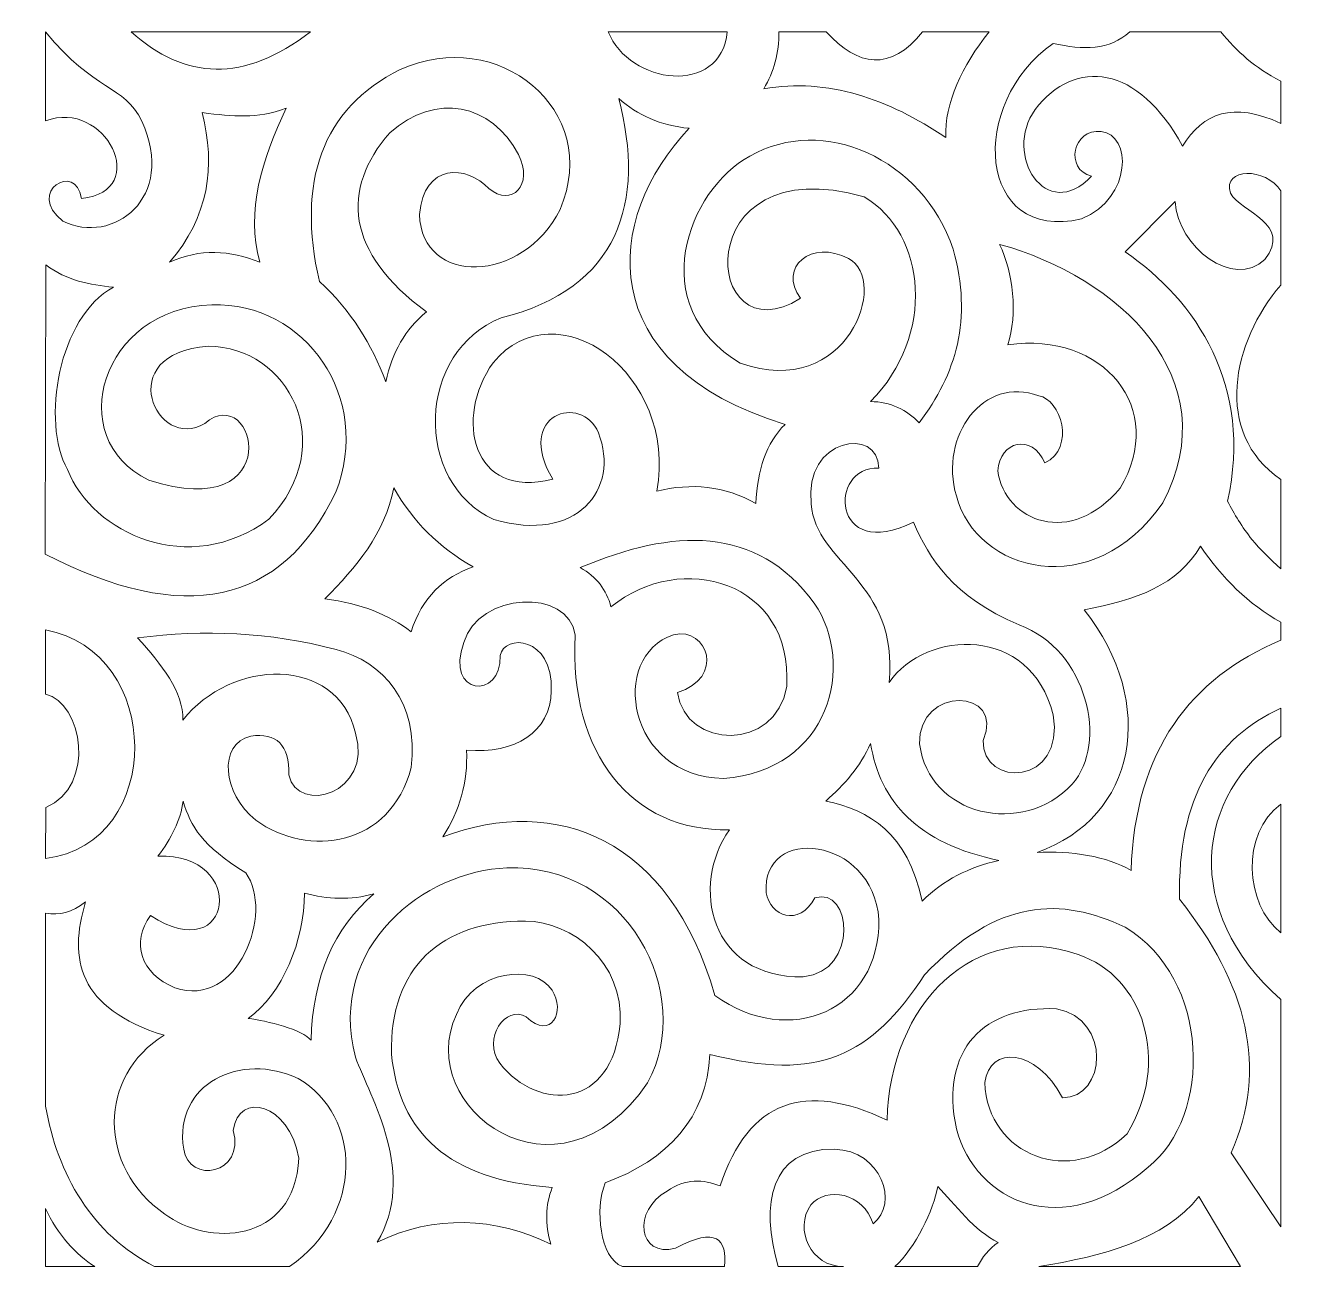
# Model space of a CAD drawing. Header units: centimetres. Extents: x -30.7 to 27.1, y -18.4 to 38.2.
import ezdxf

# ---------------------------------------------------------------- set-up
doc = ezdxf.new("R2010")
doc.units = ezdxf.units.CM
doc.header["$MEASUREMENT"] = 0
doc.layers.add('layer 1', color=7, linetype='Continuous')

msp = doc.modelspace()

# ---------------------------------------------------------------- linework, layer by layer
at = {"layer": 'layer 1', "color": 114, "lineweight": 9}
for points, knots in [([(-12.4304, 25.16854), (-13.40689, 24.35685), (-13.98006, 23.34701), (-14.2867, 21.97934), (-14.2867, 21.97934), (-14.91197, 23.67793), (-15.87109, 25.22831), (-17.31793, 26.56229), (-17.31793, 26.56229), (-18.34856, 31.09319), (-17.22661, 34.43761), (-13.62113, 36.23129), (-13.62113, 36.23129), (-9.18668, 38.24688), (-4.38052, 34.40263), (-6.3296, 29.84425), (-6.3296, 29.84425), (-8.03653, 26.42321), (-12.64133, 26.34694), (-12.74659, 29.61615), (-12.74659, 29.61615), (-12.5465, 31.97599), (-10.57898, 31.88311), (-9.58551, 30.79467), (-9.58551, 30.79467), (-8.53692, 29.94543), (-7.5255, 30.95866), (-8.22629, 32.35324), (-8.22629, 32.35324), (-9.47907, 34.68185), (-11.97879, 35.20344), (-14.10582, 33.34155), (-14.10582, 33.34155), (-16.35002, 30.75419), (-16.11831, 27.89276), (-12.4304, 25.16854)], [0, 0, 0, 0, 0.1, 0.1, 0.1, 0.1, 0.2, 0.2, 0.2, 0.2, 0.3, 0.3, 0.3, 0.3, 0.4, 0.4, 0.4, 0.4, 0.5, 0.5, 0.5, 0.5, 0.6, 0.6, 0.6, 0.6, 0.7, 0.7, 0.7, 0.7, 0.8, 0.8, 0.8, 0.8, 1, 1, 1, 1]), ([(-29.80948, 37.95328), (-29.80948, 37.95328), (-29.80948, 33.88864), (-29.80948, 33.88864), (-29.80948, 33.88864), (-27.10996, 34.92352), (-24.93288, 30.68015), (-28.17796, 30.3463), (-28.17796, 30.3463), (-28.40353, 32.04325), (-30.73641, 30.65769), (-29.02792, 29.31061), (-29.02792, 29.31061), (-26.74206, 28.19912), (-23.83053, 30.34373), (-25.41454, 33.87718), (-25.41454, 33.87718), (-26.25327, 35.55471), (-27.56021, 35.18578), (-29.80948, 37.95328)], [0, 0, 0, 0, 0.16666667, 0.16666667, 0.16666667, 0.16666667, 0.33333333, 0.33333333, 0.33333333, 0.33333333, 0.5, 0.5, 0.5, 0.5, 0.66666667, 0.66666667, 0.66666667, 0.66666667, 1, 1, 1, 1]), ([(-25.90674, 37.95328), (-23.46253, 35.7476), (-20.75013, 35.61472), (-17.72505, 37.95316), (-17.72505, 37.95316), (-17.72505, 37.95316), (-25.90674, 37.95328), (-25.90674, 37.95328)], [0, 0, 0, 0, 0.33333333, 0.33333333, 0.33333333, 0.33333333, 1, 1, 1, 1]), ([(-4.13017, 37.95328), (-3.17993, 35.54734), (1.00945, 34.9868), (1.30184, 37.95375), (1.30184, 37.95375), (1.30184, 37.95375), (-4.13017, 37.95328), (-4.13017, 37.95328)], [0, 0, 0, 0, 0.33333333, 0.33333333, 0.33333333, 0.33333333, 1, 1, 1, 1]), ([(3.65346, 37.95339), (3.67044, 36.98906), (3.44039, 36.12321), (2.96312, 35.35597), (2.96312, 35.35597), (5.90898, 35.84996), (8.64792, 34.89615), (11.27105, 33.12971), (11.27105, 33.12971), (11.21466, 34.69015), (12.01456, 36.39342), (13.25115, 37.95351), (13.25115, 37.95351), (13.25115, 37.95351), (10.20627, 37.95363), (10.20627, 37.95363), (10.20627, 37.95363), (8.74607, 36.11502), (7.27962, 36.36663), (5.81971, 37.95328), (5.81971, 37.95328), (5.81971, 37.95328), (3.65346, 37.95339), (3.65346, 37.95339)], [0, 0, 0, 0, 0.14285714, 0.14285714, 0.14285714, 0.14285714, 0.28571429, 0.28571429, 0.28571429, 0.28571429, 0.42857143, 0.42857143, 0.42857143, 0.42857143, 0.57142857, 0.57142857, 0.57142857, 0.57142857, 0.71428571, 0.71428571, 0.71428571, 0.71428571, 1, 1, 1, 1]), ([(17.9301, 31.36468), (16.69175, 31.65782), (17.06385, 33.56193), (18.36512, 33.40063), (18.36512, 33.40063), (19.74425, 33.25441), (19.82484, 30.40257), (17.46853, 29.41495), (17.46853, 29.41495), (12.70579, 28.28743), (12.25271, 34.6932), (16.18404, 37.4256), (16.18404, 37.4256), (17.53936, 37.11153), (18.75595, 37.10708), (19.67566, 37.95386), (19.67566, 37.95386), (19.67566, 37.95386), (23.82524, 37.95445), (23.82524, 37.95445), (23.82524, 37.95445), (24.56934, 37.05667), (25.35695, 36.31891), (26.56213, 35.69766), (26.56213, 35.69766), (26.56213, 35.69766), (26.56398, 33.77097), (26.56398, 33.77097), (26.56398, 33.77097), (24.38866, 34.78116), (23.01265, 34.25747), (22.08104, 32.72814), (22.08104, 32.72814), (20.07888, 36.45799), (17.158, 36.78365), (15.35604, 34.39889), (15.35604, 34.39889), (13.86647, 32.35476), (15.86736, 29.16603), (17.9301, 31.36468)], [0, 0, 0, 0, 0.09090909, 0.09090909, 0.09090909, 0.09090909, 0.18181818, 0.18181818, 0.18181818, 0.18181818, 0.27272727, 0.27272727, 0.27272727, 0.27272727, 0.36363636, 0.36363636, 0.36363636, 0.36363636, 0.45454545, 0.45454545, 0.45454545, 0.45454545, 0.54545455, 0.54545455, 0.54545455, 0.54545455, 0.63636364, 0.63636364, 0.63636364, 0.63636364, 0.72727273, 0.72727273, 0.72727273, 0.72727273, 0.81818182, 0.81818182, 0.81818182, 0.81818182, 1, 1, 1, 1]), ([(-3.65193, 34.90422), (-2.41388, 30.18979), (-3.63544, 26.22915), (-9.01253, 24.89868), (-9.01253, 24.89868), (-12.85177, 23.40222), (-13.07694, 17.37569), (-9.34678, 15.69711), (-9.34678, 15.69711), (-5.54979, 14.58959), (-3.58168, 17.07261), (-4.57925, 19.65272), (-4.57925, 19.65272), (-5.32589, 21.46255), (-8.43477, 20.53061), (-6.6655, 17.53349), (-6.6655, 17.53349), (-10.37888, 16.59278), (-11.16356, 20.33421), (-9.38922, 22.84893), (-9.38922, 22.84893), (-6.49974, 26.33688), (-0.95397, 22.34571), (-1.9088, 16.98909), (-1.9088, 16.98909), (-0.3647, 17.37265), (1.20565, 17.23965), (2.60673, 16.42176), (2.60673, 16.42176), (2.68204, 17.94793), (3.07707, 19.19523), (3.93961, 20.03488), (3.93961, 20.03488), (-4.89408, 22.73734), (-4.35174, 29.43039), (-0.43572, 33.5493), (-0.43572, 33.5493), (-1.74763, 33.66581), (-2.79154, 34.15687), (-3.65193, 34.90422)], [0, 0, 0, 0, 0.09090909, 0.09090909, 0.09090909, 0.09090909, 0.18181818, 0.18181818, 0.18181818, 0.18181818, 0.27272727, 0.27272727, 0.27272727, 0.27272727, 0.36363636, 0.36363636, 0.36363636, 0.36363636, 0.45454545, 0.45454545, 0.45454545, 0.45454545, 0.54545455, 0.54545455, 0.54545455, 0.54545455, 0.63636364, 0.63636364, 0.63636364, 0.63636364, 0.72727273, 0.72727273, 0.72727273, 0.72727273, 0.81818182, 0.81818182, 0.81818182, 0.81818182, 1, 1, 1, 1]), ([(-22.67063, 34.26413), (-22.03082, 31.80264), (-22.37482, 29.50175), (-24.15629, 27.43586), (-24.15629, 27.43586), (-22.78048, 28.06682), (-21.40516, 27.99254), (-20.02945, 27.43586), (-20.02945, 27.43586), (-20.67735, 29.77792), (-19.94789, 32.12011), (-18.83266, 34.46205), (-18.83266, 34.46205), (-20.22242, 33.97064), (-21.19257, 34.08458), (-22.67063, 34.26413)], [0, 0, 0, 0, 0.2, 0.2, 0.2, 0.2, 0.4, 0.4, 0.4, 0.4, 0.6, 0.6, 0.6, 0.6, 1, 1, 1, 1]), ([(4.64703, 25.78944), (3.59873, 27.22062), (5.15561, 28.49038), (6.8363, 27.6029), (6.8363, 27.6029), (8.71348, 26.63283), (6.82333, 21.10192), (1.89229, 22.83209), (1.89229, 22.83209), (-2.49973, 25.4453), (-0.50841, 30.74483), (2.33834, 32.28001), (2.33834, 32.28001), (5.6603, 34.1881), (10.21466, 32.18561), (11.6129, 28.03243), (11.6129, 28.03243), (12.50783, 24.83025), (11.74559, 22.33179), (10.06051, 20.10997), (10.06051, 20.10997), (9.51953, 20.67625), (8.73358, 21.0873), (7.84577, 21.07373), (7.84577, 21.07373), (10.81797, 24.10957), (10.40724, 28.71357), (7.55279, 30.41871), (7.55279, 30.41871), (-0.5928, 32.75914), (0.14526, 22.94158), (4.64703, 25.78944)], [0, 0, 0, 0, 0.11111111, 0.11111111, 0.11111111, 0.11111111, 0.22222222, 0.22222222, 0.22222222, 0.22222222, 0.33333333, 0.33333333, 0.33333333, 0.33333333, 0.44444444, 0.44444444, 0.44444444, 0.44444444, 0.55555556, 0.55555556, 0.55555556, 0.55555556, 0.66666667, 0.66666667, 0.66666667, 0.66666667, 0.77777778, 0.77777778, 0.77777778, 0.77777778, 1, 1, 1, 1]), ([(21.74328, 30.20102), (21.74328, 30.20102), (19.45791, 27.91265), (19.45791, 27.91265), (19.45791, 27.91265), (22.7308, 25.66685), (25.29081, 21.79078), (24.14017, 16.53078), (24.14017, 16.53078), (24.44036, 15.93749), (24.7989, 15.34957), (25.25549, 14.77137), (25.25549, 14.77137), (25.59959, 14.33587), (26.09061, 13.8709), (26.5633, 13.44769), (26.5633, 13.44769), (26.5633, 13.44769), (26.56379, 17.52144), (26.56379, 17.52144), (26.56379, 17.52144), (23.45929, 19.6471), (24.35148, 23.82871), (26.56388, 26.3942), (26.56388, 26.3942), (26.56388, 26.3942), (26.56339, 30.68752), (26.56339, 30.68752), (26.56339, 30.68752), (25.90164, 31.77585), (23.87831, 31.77363), (24.26973, 30.58926), (24.26973, 30.58926), (24.76632, 29.70259), (27.1074, 29.19305), (25.84066, 27.56008), (25.84066, 27.56008), (24.39412, 26.21324), (21.86416, 28.10987), (21.74328, 30.20102)], [0, 0, 0, 0, 0.09090909, 0.09090909, 0.09090909, 0.09090909, 0.18181818, 0.18181818, 0.18181818, 0.18181818, 0.27272727, 0.27272727, 0.27272727, 0.27272727, 0.36363636, 0.36363636, 0.36363636, 0.36363636, 0.45454545, 0.45454545, 0.45454545, 0.45454545, 0.54545455, 0.54545455, 0.54545455, 0.54545455, 0.63636364, 0.63636364, 0.63636364, 0.63636364, 0.72727273, 0.72727273, 0.72727273, 0.72727273, 0.81818182, 0.81818182, 0.81818182, 0.81818182, 1, 1, 1, 1]), ([(13.73155, 28.25129), (14.36052, 26.95006), (14.55555, 25.10093), (14.11164, 23.66284), (14.11164, 23.66284), (18.47156, 24.30211), (21.40699, 20.7421), (19.22727, 17.12268), (19.22727, 17.12268), (17.01019, 14.42957), (13.97506, 15.56001), (13.64394, 17.92068), (13.64394, 17.92068), (13.74247, 19.26565), (15.19672, 19.64991), (15.78853, 18.27534), (15.78853, 18.27534), (17.23058, 18.97006), (16.50717, 21.1983), (15.51838, 21.3361), (15.51838, 21.3361), (13.00706, 22.28804), (10.95124, 19.51516), (11.75817, 16.76801), (11.75817, 16.76801), (12.66374, 13.30205), (17.98815, 11.83882), (21.18699, 16.45768), (21.18699, 16.45768), (24.175, 22.16908), (19.13361, 26.75729), (13.73155, 28.25129)], [0, 0, 0, 0, 0.11111111, 0.11111111, 0.11111111, 0.11111111, 0.22222222, 0.22222222, 0.22222222, 0.22222222, 0.33333333, 0.33333333, 0.33333333, 0.33333333, 0.44444444, 0.44444444, 0.44444444, 0.44444444, 0.55555556, 0.55555556, 0.55555556, 0.55555556, 0.66666667, 0.66666667, 0.66666667, 0.66666667, 0.77777778, 0.77777778, 0.77777778, 0.77777778, 1, 1, 1, 1]), ([(-29.80343, 27.31222), (-29.80343, 27.31222), (-29.82919, 14.11842), (-29.82919, 14.11842), (-29.82919, 14.11842), (-23.50146, 10.83634), (-19.03901, 11.78372), (-16.5629, 16.94604), (-16.5629, 16.94604), (-14.87811, 21.22848), (-17.94525, 25.63538), (-22.23072, 25.48683), (-22.23072, 25.48683), (-27.24235, 25.35558), (-29.07085, 19.41199), (-25.10547, 17.49033), (-25.10547, 17.49033), (-18.71257, 15.43426), (-20.19716, 22.06158), (-22.54838, 20.08307), (-22.54838, 20.08307), (-24.74625, 18.72581), (-26.8164, 23.29192), (-22.38877, 23.60307), (-22.38877, 23.60307), (-18.7151, 23.57885), (-16.38329, 19.11557), (-19.61676, 15.70904), (-19.61676, 15.70904), (-23.26136, 13.00634), (-27.67045, 15.06369), (-28.81475, 17.97577), (-28.81475, 17.97577), (-30.02295, 20.15746), (-29.23163, 24.93284), (-26.71493, 26.29781), (-26.71493, 26.29781), (-27.80548, 26.40999), (-28.83533, 26.59235), (-29.80343, 27.31222)], [0, 0, 0, 0, 0.09090909, 0.09090909, 0.09090909, 0.09090909, 0.18181818, 0.18181818, 0.18181818, 0.18181818, 0.27272727, 0.27272727, 0.27272727, 0.27272727, 0.36363636, 0.36363636, 0.36363636, 0.36363636, 0.45454545, 0.45454545, 0.45454545, 0.45454545, 0.54545455, 0.54545455, 0.54545455, 0.54545455, 0.63636364, 0.63636364, 0.63636364, 0.63636364, 0.72727273, 0.72727273, 0.72727273, 0.72727273, 0.81818182, 0.81818182, 0.81818182, 0.81818182, 1, 1, 1, 1]), ([(8.21797, 18.04081), (8.22411, 19.96972), (4.76166, 19.41491), (5.13522, 16.40246), (5.13522, 16.40246), (5.32879, 13.66292), (9.14724, 12.89978), (8.68753, 8.25916), (8.68753, 8.25916), (10.40168, 10.69738), (15.14404, 10.8843), (16.17194, 6.78587), (16.17194, 6.78587), (16.75243, 3.5404), (12.90354, 3.4294), (12.97593, 5.6098), (12.97593, 5.6098), (14.02472, 7.99854), (9.99807, 8.13587), (10.08197, 5.45388), (10.08197, 5.45388), (10.48158, 2.17753), (14.78374, 1.16875), (17.04736, 3.6217), (17.04736, 3.6217), (18.69537, 5.47283), (17.74288, 9.73702), (14.63038, 10.8843), (14.63038, 10.8843), (11.5412, 12.20366), (10.53944, 13.88505), (9.80461, 15.57206), (9.80461, 15.57206), (6.03942, 13.70561), (5.88391, 18.12983), (8.21797, 18.04081)], [0, 0, 0, 0, 0.1, 0.1, 0.1, 0.1, 0.2, 0.2, 0.2, 0.2, 0.3, 0.3, 0.3, 0.3, 0.4, 0.4, 0.4, 0.4, 0.5, 0.5, 0.5, 0.5, 0.6, 0.6, 0.6, 0.6, 0.7, 0.7, 0.7, 0.7, 0.8, 0.8, 0.8, 0.8, 1, 1, 1, 1]), ([(-13.91343, 17.13765), (-14.33323, 15.04217), (-15.63568, 13.51647), (-17.06427, 12.07183), (-17.06427, 12.07183), (-15.42436, 11.85449), (-14.14065, 11.3584), (-13.12572, 10.56929), (-13.12572, 10.56929), (-12.6345, 12.14751), (-11.63849, 13.06541), (-10.29712, 13.53144), (-10.29712, 13.53144), (-11.8502, 14.40933), (-13.05586, 15.61125), (-13.91343, 17.13765)], [0, 0, 0, 0, 0.2, 0.2, 0.2, 0.2, 0.4, 0.4, 0.4, 0.4, 0.6, 0.6, 0.6, 0.6, 1, 1, 1, 1]), ([(-5.40579, 13.4974), (-4.67144, 13.07968), (-4.2051, 12.48335), (-4.00686, 11.70816), (-4.00686, 11.70816), (-0.7925, 14.32336), (4.32117, 12.86632), (4.01424, 8.07376), (4.01424, 8.07376), (3.51268, 5.06774), (-0.59543, 5.21104), (-0.97563, 7.79419), (-0.97563, 7.79419), (1.18438, 8.45006), (0.45023, 10.79915), (-1.15172, 10.43688), (-1.15172, 10.43688), (-4.13759, 9.43429), (-3.25027, 3.93648), (1.12292, 3.88022), (1.12292, 3.88022), (5.99132, 4.22974), (7.18889, 9.08231), (5.27337, 11.8759), (5.27337, 11.8759), (2.6318, 15.46667), (-1.19894, 15.28547), (-5.40579, 13.4974)], [0, 0, 0, 0, 0.125, 0.125, 0.125, 0.125, 0.25, 0.25, 0.25, 0.25, 0.375, 0.375, 0.375, 0.375, 0.5, 0.5, 0.5, 0.5, 0.625, 0.625, 0.625, 0.625, 0.75, 0.75, 0.75, 0.75, 1, 1, 1, 1]), ([(22.9027, 14.47624), (21.8825, 12.71355), (19.98103, 12.01159), (17.5938, 11.57399), (17.5938, 11.57399), (20.96494, 7.31436), (19.98581, 2.08325), (15.44131, 0.50304), (15.44131, 0.50304), (16.95761, 0.5744), (18.65068, 0.33203), (19.73323, -0.32654), (19.73323, -0.32654), (19.91615, 5.18951), (22.45626, 8.43813), (26.56339, 10.18901), (26.56339, 10.18901), (26.56339, 10.18901), (26.5632, 11.01075), (26.5632, 11.01075), (26.5632, 11.01075), (25.1108, 11.81928), (23.86973, 13.03149), (22.9027, 14.47624)], [0, 0, 0, 0, 0.14285714, 0.14285714, 0.14285714, 0.14285714, 0.28571429, 0.28571429, 0.28571429, 0.28571429, 0.42857143, 0.42857143, 0.42857143, 0.42857143, 0.57142857, 0.57142857, 0.57142857, 0.57142857, 0.71428571, 0.71428571, 0.71428571, 0.71428571, 1, 1, 1, 1]), ([(-5.64637, 10.41336), (-5.90277, 12.60652), (-10.08395, 12.36684), (-10.71712, 10.08268), (-10.71712, 10.08268), (-11.61527, 7.64516), (-8.98775, 7.4325), (-9.06844, 9.48505), (-9.06844, 9.48505), (-8.8698, 10.4701), (-6.65711, 10.39898), (-6.7296, 7.87607), (-6.7296, 7.87607), (-6.7576, 5.98798), (-8.39087, 4.9896), (-10.6021, 5.16378), (-10.6021, 5.16378), (-10.52054, 3.70241), (-10.9301, 2.40154), (-11.67566, 1.21027), (-11.67566, 1.21027), (-6.48569, 3.15439), (-1.32343, 1.15366), (0.73404, -6.02344), (0.73404, -6.02344), (4.14634, -8.49359), (8.2805, -6.6944), (8.22362, -2.55935), (8.22362, -2.55935), (7.93075, 1.28584), (2.83063, 1.75724), (3.08029, -1.34352), (3.08029, -1.34352), (3.24839, -2.38658), (4.57356, -2.938), (5.2961, -1.56963), (5.2961, -1.56963), (6.97318, -1.04593), (7.33435, -4.90306), (4.77288, -5.1797), (4.77288, -5.1797), (0.49687, -5.25328), (-0.39543, -1.00394), (1.39882, 1.53207), (1.39882, 1.53207), (-3.07319, 1.43568), (-5.91389, 5.01978), (-5.64637, 10.41336)], [0, 0, 0, 0, 0.07692308, 0.07692308, 0.07692308, 0.07692308, 0.15384615, 0.15384615, 0.15384615, 0.15384615, 0.23076923, 0.23076923, 0.23076923, 0.23076923, 0.30769231, 0.30769231, 0.30769231, 0.30769231, 0.38461538, 0.38461538, 0.38461538, 0.38461538, 0.46153846, 0.46153846, 0.46153846, 0.46153846, 0.53846154, 0.53846154, 0.53846154, 0.53846154, 0.61538462, 0.61538462, 0.61538462, 0.61538462, 0.69230769, 0.69230769, 0.69230769, 0.69230769, 0.76923077, 0.76923077, 0.76923077, 0.76923077, 0.84615385, 0.84615385, 0.84615385, 0.84615385, 1, 1, 1, 1]), ([(-29.81299, 10.65515), (-29.81299, 10.65515), (-29.80948, 7.71651), (-29.80948, 7.71651), (-29.80948, 7.71651), (-28.13777, 7.35307), (-27.48225, 3.5314), (-29.80695, 2.55279), (-29.80695, 2.55279), (-29.80695, 2.55279), (-29.81543, 0.22406), (-29.81543, 0.22406), (-29.81543, 0.22406), (-24.34137, 0.90087), (-24.43834, 9.68847), (-29.81299, 10.65515)], [0, 0, 0, 0, 0.2, 0.2, 0.2, 0.2, 0.4, 0.4, 0.4, 0.4, 0.6, 0.6, 0.6, 0.6, 1, 1, 1, 1]), ([(-25.61874, 10.29627), (-24.50595, 9.07202), (-23.53356, 7.83852), (-23.54429, 6.53905), (-23.54429, 6.53905), (-21.36623, 9.33112), (-16.51666, 9.52763), (-15.66036, 5.94166), (-15.66036, 5.94166), (-14.86865, 3.17673), (-18.3112, 2.1959), (-18.70905, 4.03825), (-18.70905, 4.03825), (-18.67813, 5.41352), (-19.27647, 5.97359), (-20.45052, 5.81287), (-20.45052, 5.81287), (-21.96233, 5.41855), (-21.7318, 3.21323), (-20.22008, 1.97037), (-20.22008, 1.97037), (-17.81812, 0.24956), (-14.08318, 0.73442), (-13.12162, 4.3749), (-13.12162, 4.3749), (-12.75869, 7.34302), (-14.41333, 9.22034), (-16.54583, 9.75527), (-16.54583, 9.75527), (-19.64233, 10.57268), (-22.51726, 10.67047), (-25.61874, 10.29627)], [0, 0, 0, 0, 0.11111111, 0.11111111, 0.11111111, 0.11111111, 0.22222222, 0.22222222, 0.22222222, 0.22222222, 0.33333333, 0.33333333, 0.33333333, 0.33333333, 0.44444444, 0.44444444, 0.44444444, 0.44444444, 0.55555556, 0.55555556, 0.55555556, 0.55555556, 0.66666667, 0.66666667, 0.66666667, 0.66666667, 0.77777778, 0.77777778, 0.77777778, 0.77777778, 1, 1, 1, 1]), ([(26.56261, 7.08509), (23.59343, 5.71894), (21.84913, 3.01624), (21.94582, -1.63654), (21.94582, -1.63654), (25.01617, -5.49389), (26.02437, -9.35101), (24.29539, -13.20872), (24.29539, -13.20872), (24.29539, -13.20872), (26.56379, -16.58472), (26.56379, -16.58472), (26.56379, -16.58472), (26.56379, -16.58472), (26.56369, -6.2196), (26.56369, -6.2196), (26.56369, -6.2196), (22.00465, -2.15766), (22.70992, 3.13883), (26.5632, 5.78831), (26.5632, 5.78831), (26.5632, 5.78831), (26.56261, 7.08509), (26.56261, 7.08509)], [0, 0, 0, 0, 0.14285714, 0.14285714, 0.14285714, 0.14285714, 0.28571429, 0.28571429, 0.28571429, 0.28571429, 0.42857143, 0.42857143, 0.42857143, 0.42857143, 0.57142857, 0.57142857, 0.57142857, 0.57142857, 0.71428571, 0.71428571, 0.71428571, 0.71428571, 1, 1, 1, 1]), ([(7.84314, 5.47271), (7.37904, 4.41105), (6.63757, 3.58603), (5.79591, 2.84686), (5.79591, 2.84686), (7.79718, 2.41675), (9.51778, 1.41287), (10.19983, -1.71983), (10.19983, -1.71983), (11.16207, -0.75163), (12.35252, -0.17436), (13.69916, 0.13539), (13.69916, 0.13539), (9.96773, 0.90801), (8.27338, 2.83294), (7.84314, 5.47271)], [0, 0, 0, 0, 0.2, 0.2, 0.2, 0.2, 0.4, 0.4, 0.4, 0.4, 0.6, 0.6, 0.6, 0.6, 1, 1, 1, 1]), ([(-23.53405, 2.84289), (-23.6518, 1.9733), (-24.068, 1.13927), (-24.68859, 0.3298), (-24.68859, 0.3298), (-20.5713, 0.50164), (-21.21082, -4.85954), (-25.02693, -2.37477), (-25.02693, -2.37477), (-25.92459, -3.60253), (-25.47913, -5.04717), (-23.91229, -5.67778), (-23.91229, -5.67778), (-21.02243, -6.67007), (-19.36291, -2.23931), (-20.67755, -0.43486), (-20.67755, -0.43486), (-22.70117, 0.82858), (-23.17912, 1.67103), (-23.53405, 2.84289)], [0, 0, 0, 0, 0.16666667, 0.16666667, 0.16666667, 0.16666667, 0.33333333, 0.33333333, 0.33333333, 0.33333333, 0.5, 0.5, 0.5, 0.5, 0.66666667, 0.66666667, 0.66666667, 0.66666667, 1, 1, 1, 1]), ([(26.56359, 2.70076), (24.73383, 1.3717), (24.92417, -1.87762), (26.56408, -3.16306), (26.56408, -3.16306), (26.56408, -3.16306), (26.56359, 2.70076), (26.56359, 2.70076)], [0, 0, 0, 0, 0.33333333, 0.33333333, 0.33333333, 0.33333333, 1, 1, 1, 1]), ([(-14.67723, -17.28891), (-12.83918, -14.23248), (-14.96777, -10.70804), (-15.67334, -8.84674), (-15.67334, -8.84674), (-16.97763, -3.7484), (-12.47693, -0.3318), (-8.76258, -0.20594), (-8.76258, -0.20594), (-3.29895, 0.00473), (-0.12616, -5.93395), (-2.33339, -10.01087), (-2.33339, -10.01087), (-6.43945, -16.05787), (-13.06172, -11.10774), (-11.06161, -6.90098), (-11.06161, -6.90098), (-10.23732, -4.84445), (-7.48316, -4.55669), (-6.6975, -5.79031), (-6.6975, -5.79031), (-6.06257, -6.72809), (-6.72755, -8.10652), (-7.87087, -6.99971), (-7.87087, -6.99971), (-8.81634, -6.45203), (-9.89215, -7.98627), (-9.08541, -9.12233), (-9.08541, -9.12233), (-7.28179, -11.36532), (-3.94022, -11.21149), (-3.5891, -7.32057), (-3.5891, -7.32057), (-3.40812, -4.53505), (-5.76101, -2.65106), (-7.91204, -2.63106), (-7.91204, -2.63106), (-11.73488, -2.63597), (-14.11811, -4.73426), (-14.02592, -8.70274), (-14.02592, -8.70274), (-13.67362, -12.25573), (-11.45732, -14.45473), (-6.68755, -14.78717), (-6.68755, -14.78717), (-7.00384, -15.60623), (-7.02316, -16.4702), (-6.7456, -17.38003), (-6.7456, -17.38003), (-9.27292, -16.14092), (-12.09791, -16.02102), (-14.67723, -17.28891)], [0, 0, 0, 0, 0.07142857, 0.07142857, 0.07142857, 0.07142857, 0.14285714, 0.14285714, 0.14285714, 0.14285714, 0.21428571, 0.21428571, 0.21428571, 0.21428571, 0.28571429, 0.28571429, 0.28571429, 0.28571429, 0.35714286, 0.35714286, 0.35714286, 0.35714286, 0.42857143, 0.42857143, 0.42857143, 0.42857143, 0.5, 0.5, 0.5, 0.5, 0.57142857, 0.57142857, 0.57142857, 0.57142857, 0.64285714, 0.64285714, 0.64285714, 0.64285714, 0.71428571, 0.71428571, 0.71428571, 0.71428571, 0.78571429, 0.78571429, 0.78571429, 0.78571429, 0.85714286, 0.85714286, 0.85714286, 0.85714286, 1, 1, 1, 1]), ([(-17.99588, -1.36118), (-18.00076, -3.52334), (-18.99423, -5.95431), (-20.56916, -7.07586), (-20.56916, -7.07586), (-19.71872, -7.17669), (-18.07032, -7.59125), (-17.69773, -8.07517), (-17.69773, -8.07517), (-17.61012, -5.13525), (-16.65549, -2.96432), (-14.82524, -1.39042), (-14.82524, -1.39042), (-15.88221, -1.6907), (-16.93919, -1.64449), (-17.99588, -1.36118)], [0, 0, 0, 0, 0.2, 0.2, 0.2, 0.2, 0.4, 0.4, 0.4, 0.4, 0.6, 0.6, 0.6, 0.6, 1, 1, 1, 1]), ([(16.60317, -10.69681), (18.59898, -10.7119), (18.85439, -7.09715), (16.32804, -6.63954), (16.32804, -6.63954), (13.05876, -6.46081), (10.98617, -8.50061), (11.761, -12.11536), (11.761, -12.11536), (12.65057, -15.48972), (16.63985, -17.28482), (20.50991, -13.86366), (20.50991, -13.86366), (23.44924, -11.54908), (23.37577, -5.24883), (19.46444, -2.91203), (19.46444, -2.91203), (16.56453, -1.52729), (13.63467, -1.57583), (10.30285, -5.08916), (10.30285, -5.08916), (7.87045, -8.7934), (5.48137, -9.98373), (0.50848, -8.71771), (0.50848, -8.71771), (0.39511, -11.59424), (-1.44256, -13.54642), (-4.27076, -14.57603), (-4.27076, -14.57603), (-4.74949, -15.79783), (-4.52169, -17.97684), (-3.48725, -18.40461), (-3.48725, -18.40461), (-3.48725, -18.40461), (1.17521, -18.40415), (1.17521, -18.40415), (1.17521, -18.40415), (1.29921, -17.14491), (0.80692, -16.56273), (-1.05972, -17.55819), (-1.05972, -17.55819), (-2.7888, -18.0255), (-3.03632, -15.83737), (-1.4449, -14.95223), (-1.4449, -14.95223), (-0.5966, -14.3801), (0.20135, -14.41321), (0.97618, -14.72132), (0.97618, -14.72132), (2.26819, -10.77214), (4.8842, -9.95051), (8.59709, -11.71952), (8.59709, -11.71952), (8.72392, -6.45484), (12.55671, -2.49197), (17.31849, -4.16553), (17.31849, -4.16553), (20.2943, -5.13034), (21.56894, -9.05039), (19.54698, -12.34627), (19.54698, -12.34627), (16.97604, -14.81197), (13.19496, -13.34382), (13.05408, -10.0042), (13.05408, -10.0042), (13.26491, -8.28467), (15.39262, -8.4206), (16.60317, -10.69681)], [0, 0, 0, 0, 0.05555556, 0.05555556, 0.05555556, 0.05555556, 0.11111111, 0.11111111, 0.11111111, 0.11111111, 0.16666667, 0.16666667, 0.16666667, 0.16666667, 0.22222222, 0.22222222, 0.22222222, 0.22222222, 0.27777778, 0.27777778, 0.27777778, 0.27777778, 0.33333333, 0.33333333, 0.33333333, 0.33333333, 0.38888889, 0.38888889, 0.38888889, 0.38888889, 0.44444444, 0.44444444, 0.44444444, 0.44444444, 0.5, 0.5, 0.5, 0.5, 0.55555556, 0.55555556, 0.55555556, 0.55555556, 0.61111111, 0.61111111, 0.61111111, 0.61111111, 0.66666667, 0.66666667, 0.66666667, 0.66666667, 0.72222222, 0.72222222, 0.72222222, 0.72222222, 0.77777778, 0.77777778, 0.77777778, 0.77777778, 0.83333333, 0.83333333, 0.83333333, 0.83333333, 0.88888889, 0.88888889, 0.88888889, 0.88888889, 1, 1, 1, 1]), ([(-27.9847, -1.75153), (-28.62245, -2.27066), (-29.17319, -2.37289), (-29.81085, -2.26668), (-29.81085, -2.26668), (-29.81085, -2.26668), (-29.81553, -11.07756), (-29.81553, -11.07756), (-29.81553, -11.07756), (-29.27787, -14.17633), (-27.6923, -16.95623), (-24.83395, -18.39759), (-24.83395, -18.39759), (-24.83395, -18.39759), (-18.67647, -18.40333), (-18.67647, -18.40333), (-18.67647, -18.40333), (-15.25304, -16.01155), (-15.37899, -11.51902), (-18.28164, -9.8223), (-18.28164, -9.8223), (-20.89365, -8.56728), (-23.99258, -10.05848), (-23.50917, -13.04203), (-23.50917, -13.04203), (-23.28848, -14.6433), (-20.67833, -14.214), (-21.25345, -12.18344), (-21.25345, -12.18344), (-20.97316, -10.39384), (-18.72964, -10.91765), (-18.24642, -13.44793), (-18.24642, -13.44793), (-18.45637, -17.42074), (-22.45824, -17.46379), (-24.36849, -16.00418), (-24.36849, -16.00418), (-27.47016, -13.8584), (-27.40723, -9.69199), (-24.40429, -7.84754), (-24.40429, -7.84754), (-28.3245, -6.61931), (-28.78099, -4.37), (-27.9847, -1.75153)], [0, 0, 0, 0, 0.08333333, 0.08333333, 0.08333333, 0.08333333, 0.16666667, 0.16666667, 0.16666667, 0.16666667, 0.25, 0.25, 0.25, 0.25, 0.33333333, 0.33333333, 0.33333333, 0.33333333, 0.41666667, 0.41666667, 0.41666667, 0.41666667, 0.5, 0.5, 0.5, 0.5, 0.58333333, 0.58333333, 0.58333333, 0.58333333, 0.66666667, 0.66666667, 0.66666667, 0.66666667, 0.75, 0.75, 0.75, 0.75, 0.83333333, 0.83333333, 0.83333333, 0.83333333, 1, 1, 1, 1]), ([(7.95631, -16.44611), (9.14977, -15.50938), (8.3526, -13.12391), (6.18771, -13.03969), (6.18771, -13.03969), (3.25551, -13.02133), (2.8077, -15.52774), (3.61756, -18.40403), (3.61756, -18.40403), (3.61756, -18.40403), (6.61152, -18.40415), (6.61152, -18.40415), (6.61152, -18.40415), (5.11454, -18.40415), (4.33532, -16.69784), (5.11474, -15.58506), (5.11474, -15.58506), (5.82966, -14.73921), (7.52235, -15.02112), (7.95631, -16.44611)], [0, 0, 0, 0, 0.16666667, 0.16666667, 0.16666667, 0.16666667, 0.33333333, 0.33333333, 0.33333333, 0.33333333, 0.5, 0.5, 0.5, 0.5, 0.66666667, 0.66666667, 0.66666667, 0.66666667, 1, 1, 1, 1]), ([(10.9048, -14.7391), (10.72627, -15.82228), (9.88012, -17.54368), (8.95533, -18.40333), (8.95533, -18.40333), (8.95533, -18.40333), (12.72744, -18.40415), (12.72744, -18.40415), (12.72744, -18.40415), (12.92471, -17.96432), (13.24696, -17.59924), (13.67272, -17.29651), (13.67272, -17.29651), (12.58793, -16.79224), (11.67798, -15.54154), (10.9048, -14.7391)], [0, 0, 0, 0, 0.2, 0.2, 0.2, 0.2, 0.4, 0.4, 0.4, 0.4, 0.6, 0.6, 0.6, 0.6, 1, 1, 1, 1]), ([(15.52706, -18.40391), (18.41859, -17.91624), (21.23362, -17.21592), (22.83148, -15.20887), (22.83148, -15.20887), (22.83148, -15.20887), (24.7308, -18.40415), (24.7308, -18.40415), (24.7308, -18.40415), (24.7308, -18.40415), (15.52706, -18.40391), (15.52706, -18.40391)], [0, 0, 0, 0, 0.25, 0.25, 0.25, 0.25, 0.5, 0.5, 0.5, 0.5, 1, 1, 1, 1]), ([(-29.80948, -15.74613), (-29.80948, -15.74613), (-29.80987, -18.40438), (-29.80987, -18.40438), (-29.80987, -18.40438), (-29.80987, -18.40438), (-27.56401, -18.40415), (-27.56401, -18.40415), (-27.56401, -18.40415), (-28.41387, -17.86981), (-29.28587, -16.94477), (-29.80948, -15.74613)], [0, 0, 0, 0, 0.25, 0.25, 0.25, 0.25, 0.5, 0.5, 0.5, 0.5, 1, 1, 1, 1])]:
    msp.add_open_spline(points, degree=3, knots=knots, dxfattribs=at)

doc.saveas('drawing.dxf')
